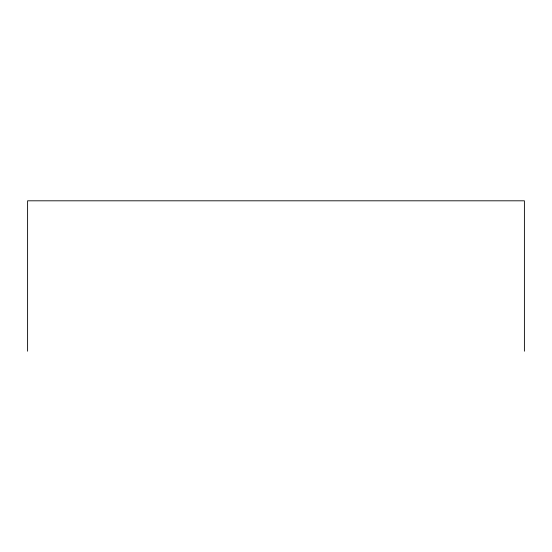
<?xml version="1.0" encoding="UTF-8"?>
<svg xmlns="http://www.w3.org/2000/svg" width="552" height="552" viewBox="0 0 552 552"><rect width="100%" height="100%" fill="white"/><g stroke="black" fill="none" stroke-linecap="round" stroke-linejoin="round"><path stroke-width="0.83" d="M524.4 351.196L524.4 200.804L27.6 200.804L27.6 351.196"/></g></svg>
